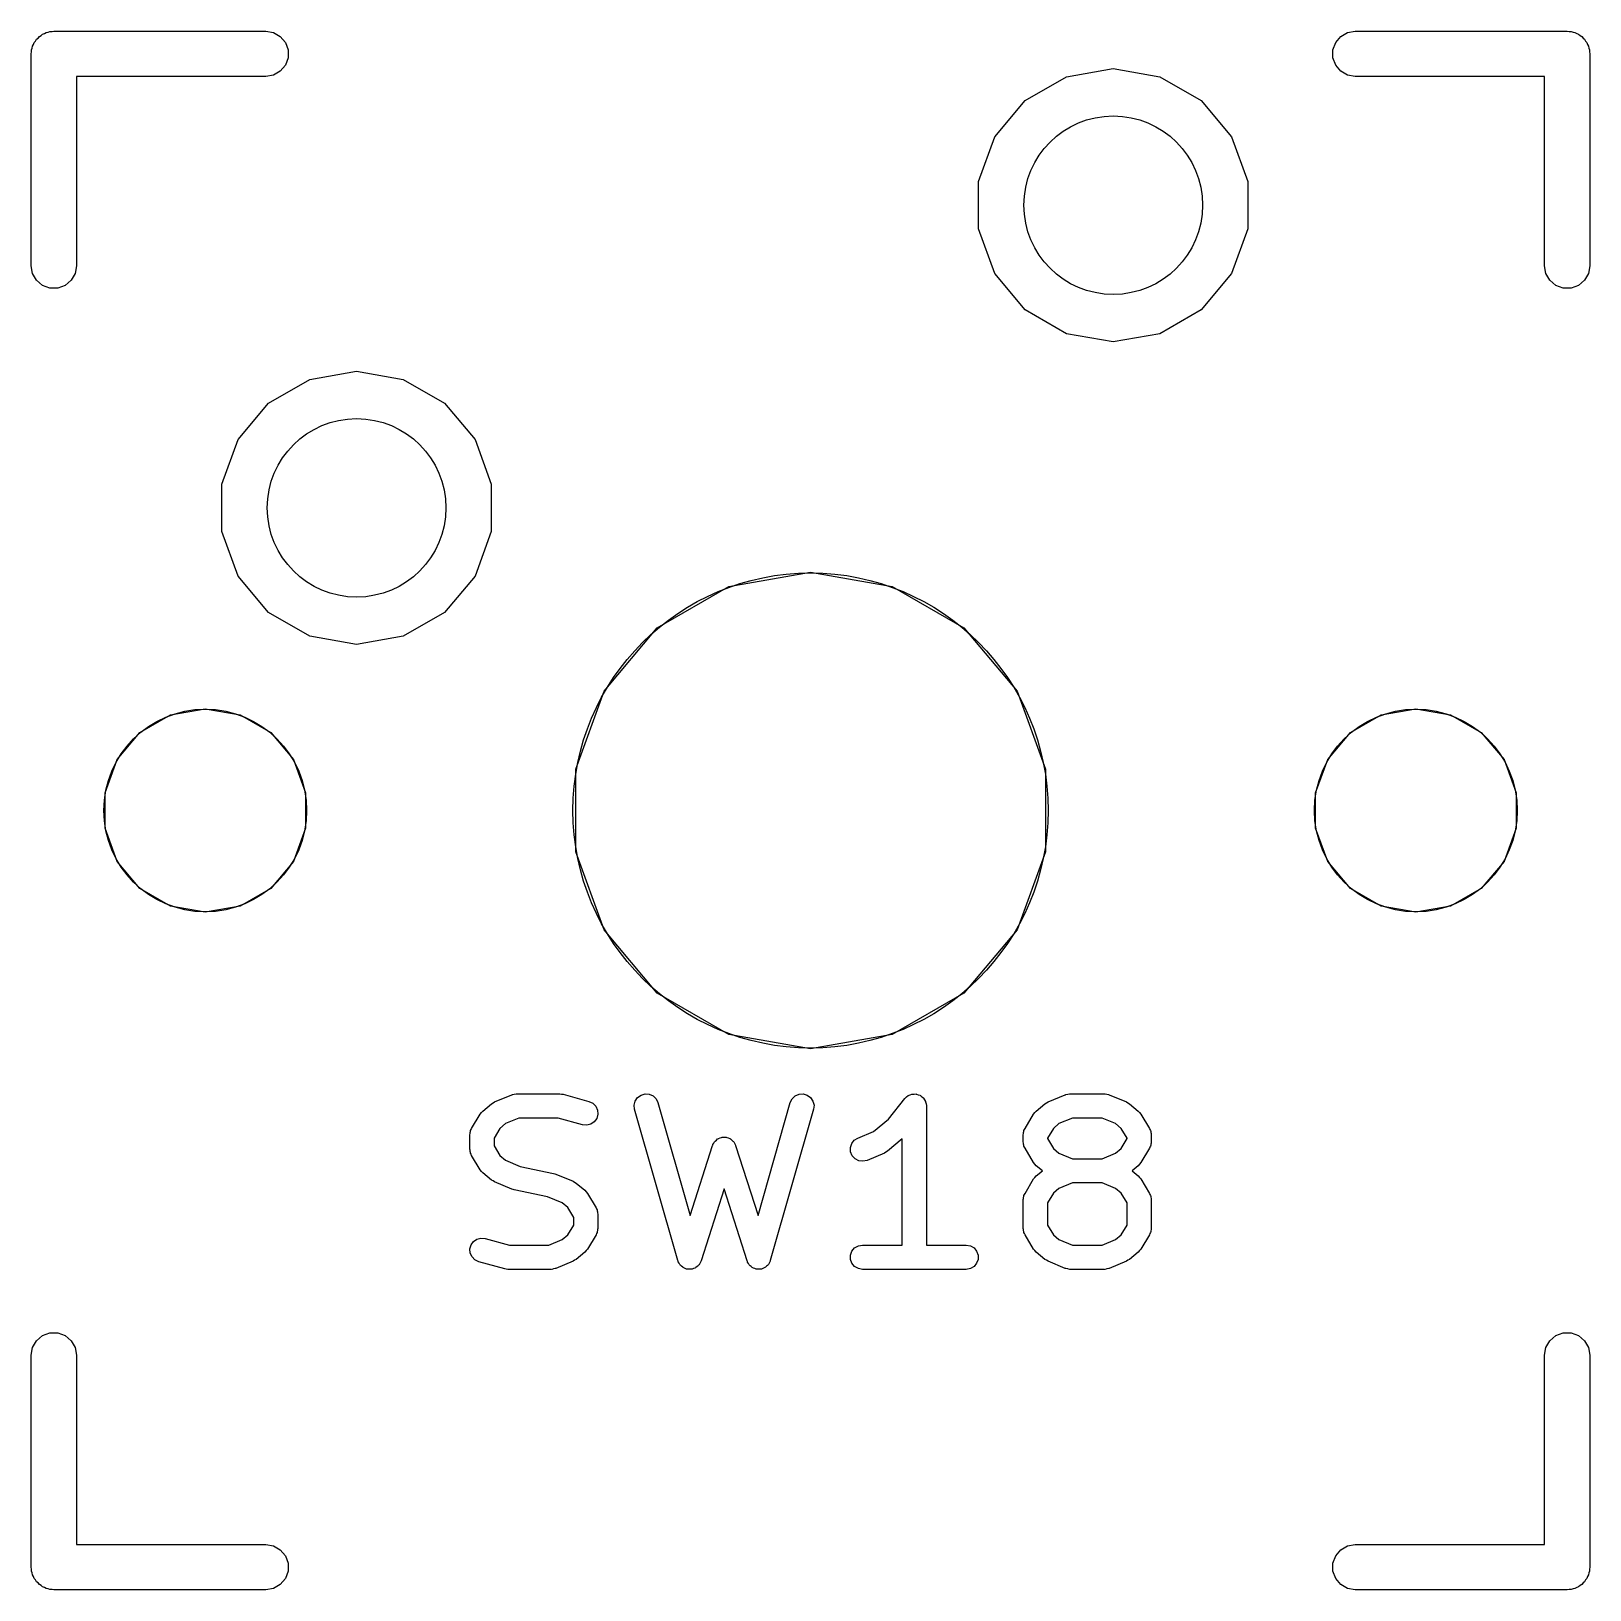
# Model space of a CAD drawing. Extents: x 37 to 203, y -145 to -25.
# Drawn here: x 186.46 to 199.54, y -66.54 to -53.46 of the extents above; entities that cross this region are included whole.
import ezdxf

# ---------------------------------------------------------------- set-up
doc = ezdxf.new("R2010")
doc.units = 0
doc.header["$MEASUREMENT"] = 0
doc.layers.add('BLACK', color=7, linetype='CONTINUOUS')

msp = doc.modelspace()

# ---------------------------------------------------------------- linework, layer by layer
at = {"layer": 'Black'}
for p, q in [((186.528, -53.5041), (186.542, -53.4957)), ((186.542, -53.4957), (186.555, -53.485)), ((186.555, -53.485), (186.57, -53.4793)), ((186.57, -53.4793), (186.585, -53.471)), ((186.585, -53.471), (186.601, -53.4681)), ((186.601, -53.4681), (186.617, -53.4624)), ((186.617, -53.4624), (186.634, -53.4624)), ((186.634, -53.4624), (186.65, -53.4595)), ((186.65, -53.4595), (188.428, -53.4595)), ((188.428, -53.4595), (188.493, -53.471)), ((188.493, -53.471), (188.55, -53.5041)), ((197.45, -53.5041), (197.507, -53.471)), ((197.507, -53.471), (197.572, -53.4595)), ((197.572, -53.4595), (199.35, -53.4595)), ((199.35, -53.4595), (199.366, -53.4624)), ((199.366, -53.4624), (199.383, -53.4624)), ((199.383, -53.4624), (199.399, -53.4681)), ((199.399, -53.4681), (199.415, -53.471)), ((199.415, -53.471), (199.43, -53.4793)), ((199.43, -53.4793), (199.445, -53.485)), ((199.445, -53.485), (199.458, -53.4957)), ((199.458, -53.4957), (199.472, -53.5041)), ((186.462, -53.6169), (186.468, -53.6013)), ((186.462, -53.6336), (186.462, -53.6169)), ((186.468, -53.6013), (186.471, -53.5848)), ((186.471, -53.5848), (186.479, -53.5704)), ((186.479, -53.5704), (186.485, -53.5547)), ((186.485, -53.5547), (186.496, -53.542)), ((186.496, -53.542), (186.504, -53.5275)), ((186.504, -53.5275), (186.517, -53.5168)), ((186.517, -53.5168), (186.528, -53.5041)), ((188.55, -53.5041), (188.593, -53.5547)), ((188.593, -53.5547), (188.616, -53.6169)), ((188.616, -53.6169), (188.616, -53.6831)), ((197.384, -53.6169), (197.407, -53.5547)), ((197.384, -53.6831), (197.384, -53.6169)), ((197.407, -53.5547), (197.45, -53.5041)), ((199.472, -53.5041), (199.483, -53.5168)), ((199.483, -53.5168), (199.496, -53.5275)), ((199.496, -53.5275), (199.504, -53.542)), ((199.504, -53.542), (199.515, -53.5547)), ((199.515, -53.5547), (199.521, -53.5704)), ((199.521, -53.5704), (199.529, -53.5848)), ((199.529, -53.5848), (199.532, -53.6013)), ((199.532, -53.6013), (199.538, -53.6169)), ((199.538, -53.6169), (199.538, -53.6336)), ((186.459, -53.65), (186.462, -53.6336)), ((186.459, -55.428), (186.459, -53.65)), ((188.593, -53.7452), (188.55, -53.7959)), ((188.616, -53.6831), (188.593, -53.7452)), ((197.407, -53.7452), (197.384, -53.6831)), ((197.45, -53.7959), (197.407, -53.7452)), ((199.538, -53.6336), (199.54, -53.65)), ((199.54, -53.65), (199.54, -55.428)), ((188.428, -53.8405), (186.84, -53.8405)), ((186.84, -53.8405), (186.84, -55.428)), ((188.493, -53.829), (188.428, -53.8405)), ((188.55, -53.7959), (188.493, -53.829)), ((194.802, -54.0411), (195.148, -53.8418)), ((195.148, -53.8418), (195.54, -53.7726)), ((195.54, -53.7726), (195.932, -53.8418)), ((195.932, -53.8418), (196.278, -54.0411)), ((197.507, -53.829), (197.45, -53.7959)), ((197.572, -53.8405), (197.507, -53.829)), ((199.159, -53.8405), (197.572, -53.8405)), ((199.159, -55.428), (199.159, -53.8405)), ((194.546, -54.3463), (194.802, -54.0411)), ((196.278, -54.0411), (196.534, -54.3463)), ((194.41, -54.7208), (194.546, -54.3463)), ((196.534, -54.3463), (196.67, -54.7208)), ((194.41, -55.1192), (194.41, -54.7208)), ((196.67, -54.7208), (196.67, -55.1192)), ((194.546, -55.4937), (194.41, -55.1192)), ((196.67, -55.1192), (196.534, -55.4937)), ((186.471, -55.4932), (186.459, -55.428)), ((186.84, -55.428), (186.829, -55.4932)), ((199.171, -55.4932), (199.159, -55.428)), ((199.54, -55.428), (199.529, -55.4932)), ((186.504, -55.5505), (186.471, -55.4932)), ((186.555, -55.593), (186.504, -55.5505)), ((186.617, -55.6156), (186.555, -55.593)), ((186.745, -55.593), (186.683, -55.6156)), ((186.796, -55.5505), (186.745, -55.593)), ((186.829, -55.4932), (186.796, -55.5505)), ((194.802, -55.7989), (194.546, -55.4937)), ((196.534, -55.4937), (196.278, -55.7989)), ((199.204, -55.5505), (199.171, -55.4932)), ((199.255, -55.593), (199.204, -55.5505)), ((199.317, -55.6156), (199.255, -55.593)), ((199.445, -55.593), (199.383, -55.6156)), ((199.496, -55.5505), (199.445, -55.593)), ((199.529, -55.4932), (199.496, -55.5505)), ((186.683, -55.6156), (186.617, -55.6156)), ((199.383, -55.6156), (199.317, -55.6156)), ((195.148, -55.9982), (194.802, -55.7989)), ((196.278, -55.7989), (195.932, -55.9982)), ((195.54, -56.0674), (195.148, -55.9982)), ((195.932, -55.9982), (195.54, -56.0674)), ((188.798, -56.3818), (189.19, -56.3126)), ((189.19, -56.3126), (189.582, -56.3818)), ((188.452, -56.5811), (188.798, -56.3818)), ((189.582, -56.3818), (189.928, -56.5811)), ((188.196, -56.8863), (188.452, -56.5811)), ((189.928, -56.5811), (190.184, -56.8863)), ((188.06, -57.2608), (188.196, -56.8863)), ((190.184, -56.8863), (190.32, -57.2608)), ((188.06, -57.6592), (188.06, -57.2608)), ((190.32, -57.2608), (190.32, -57.6592)), ((188.196, -58.0337), (188.06, -57.6592)), ((190.32, -57.6592), (190.184, -58.0337)), ((188.452, -58.3389), (188.196, -58.0337)), ((190.184, -58.0337), (189.928, -58.3389)), ((192.315, -58.1192), (193, -57.9985)), ((193, -57.9985), (193.685, -58.1192)), ((191.713, -58.4667), (192.315, -58.1192)), ((193.685, -58.1192), (194.287, -58.4667)), ((188.798, -58.5382), (188.452, -58.3389)), ((189.928, -58.3389), (189.582, -58.5382)), ((191.267, -58.9992), (191.713, -58.4667)), ((194.287, -58.4667), (194.733, -58.9992)), ((189.19, -58.6074), (188.798, -58.5382)), ((189.582, -58.5382), (189.19, -58.6074)), ((191.029, -59.6524), (191.267, -58.9992)), ((194.733, -58.9992), (194.971, -59.6524)), ((187.371, -59.3457), (187.628, -59.1974)), ((187.628, -59.1974), (187.92, -59.1458)), ((187.92, -59.1458), (188.212, -59.1974)), ((188.212, -59.1974), (188.469, -59.3457)), ((197.531, -59.3457), (197.788, -59.1974)), ((197.788, -59.1974), (198.08, -59.1458)), ((198.08, -59.1458), (198.372, -59.1974)), ((198.372, -59.1974), (198.629, -59.3457)), ((187.18, -59.5729), (187.371, -59.3457)), ((188.469, -59.3457), (188.66, -59.5729)), ((197.34, -59.5729), (197.531, -59.3457)), ((198.629, -59.3457), (198.82, -59.5729)), ((187.079, -59.8517), (187.18, -59.5729)), ((188.66, -59.5729), (188.761, -59.8517)), ((197.239, -59.8517), (197.34, -59.5729)), ((198.82, -59.5729), (198.921, -59.8517)), ((191.029, -60.3476), (191.029, -59.6524)), ((194.971, -59.6524), (194.971, -60.3476)), ((187.079, -60.1483), (187.079, -59.8517)), ((188.761, -59.8517), (188.761, -60.1483)), ((197.239, -60.1483), (197.239, -59.8517)), ((198.921, -59.8517), (198.921, -60.1483)), ((187.18, -60.4271), (187.079, -60.1483)), ((188.761, -60.1483), (188.66, -60.4271)), ((197.34, -60.4271), (197.239, -60.1483)), ((198.921, -60.1483), (198.82, -60.4271)), ((187.371, -60.6543), (187.18, -60.4271)), ((188.66, -60.4271), (188.469, -60.6543)), ((191.267, -61.0008), (191.029, -60.3476)), ((194.971, -60.3476), (194.733, -61.0008)), ((197.531, -60.6543), (197.34, -60.4271)), ((198.82, -60.4271), (198.629, -60.6543)), ((187.628, -60.8026), (187.371, -60.6543)), ((188.469, -60.6543), (188.212, -60.8026)), ((197.788, -60.8026), (197.531, -60.6543)), ((198.629, -60.6543), (198.372, -60.8026)), ((187.92, -60.8541), (187.628, -60.8026)), ((188.212, -60.8026), (187.92, -60.8541)), ((198.08, -60.8541), (197.788, -60.8026)), ((198.372, -60.8026), (198.08, -60.8541)), ((191.713, -61.5332), (191.267, -61.0008)), ((194.733, -61.0008), (194.287, -61.5332)), ((192.315, -61.8808), (191.713, -61.5332)), ((194.287, -61.5332), (193.685, -61.8808)), ((193, -62.0015), (192.315, -61.8808)), ((193.685, -61.8808), (193, -62.0015)), ((190.348, -62.4462), (190.493, -62.3857)), ((190.493, -62.3857), (190.496, -62.3852)), ((190.496, -62.3852), (190.498, -62.3841)), ((190.498, -62.3841), (190.513, -62.3814)), ((190.513, -62.3814), (190.528, -62.378)), ((190.528, -62.378), (190.53, -62.3783)), ((190.53, -62.3783), (190.533, -62.3779)), ((190.533, -62.3779), (190.895, -62.3779)), ((190.895, -62.3779), (190.909, -62.3803)), ((190.909, -62.3803), (190.923, -62.3816)), ((190.923, -62.3816), (191.14, -62.4421)), ((191.548, -62.4089), (191.577, -62.3882)), ((191.577, -62.3882), (191.611, -62.3785)), ((191.611, -62.3785), (191.646, -62.381)), ((191.646, -62.381), (191.678, -62.3953)), ((191.678, -62.3953), (191.703, -62.4199)), ((192.845, -62.4199), (192.871, -62.3953)), ((192.871, -62.3953), (192.903, -62.381)), ((192.903, -62.381), (192.938, -62.3785)), ((192.938, -62.3785), (192.972, -62.3882)), ((192.972, -62.3882), (193, -62.4089)), ((193.806, -62.4036), (193.818, -62.3927)), ((193.818, -62.3927), (193.819, -62.3923)), ((193.819, -62.3923), (193.82, -62.3915)), ((193.82, -62.3915), (193.836, -62.3859)), ((193.836, -62.3859), (193.851, -62.3799)), ((193.851, -62.3799), (193.852, -62.3799)), ((193.852, -62.3799), (193.853, -62.3795)), ((193.853, -62.3795), (193.87, -62.3795)), ((193.87, -62.3795), (193.886, -62.3791)), ((193.886, -62.3791), (193.887, -62.3795)), ((193.887, -62.3795), (193.888, -62.3795)), ((193.888, -62.3795), (193.904, -62.3851)), ((193.904, -62.3851), (193.92, -62.3904)), ((193.92, -62.3904), (193.921, -62.3911)), ((193.921, -62.3911), (193.922, -62.3915)), ((193.922, -62.3915), (193.934, -62.4021)), ((194.993, -62.4462), (195.138, -62.3857)), ((195.138, -62.3857), (195.14, -62.3852)), ((195.14, -62.3852), (195.142, -62.3841)), ((195.142, -62.3841), (195.158, -62.3814)), ((195.158, -62.3814), (195.172, -62.378)), ((195.172, -62.378), (195.175, -62.3783)), ((195.175, -62.3783), (195.177, -62.3779)), ((195.177, -62.3779), (195.467, -62.3779)), ((195.467, -62.3779), (195.47, -62.3783)), ((195.47, -62.3783), (195.472, -62.378)), ((195.472, -62.378), (195.487, -62.3814)), ((195.487, -62.3814), (195.502, -62.3841)), ((195.502, -62.3841), (195.504, -62.3852)), ((195.504, -62.3852), (195.507, -62.3857)), ((195.507, -62.3857), (195.652, -62.4462)), ((190.239, -62.5354), (190.25, -62.5224)), ((190.25, -62.5224), (190.322, -62.4619)), ((190.322, -62.4619), (190.336, -62.4544)), ((190.336, -62.4544), (190.348, -62.4462)), ((191.14, -62.4421), (191.172, -62.4573)), ((191.172, -62.4573), (191.197, -62.4825)), ((191.197, -62.4825), (191.212, -62.5146)), ((191.212, -62.5146), (191.214, -62.5498)), ((191.52, -62.4723), (191.528, -62.4381)), ((191.523, -62.5074), (191.52, -62.4723)), ((191.886, -63.7774), (191.523, -62.5074)), ((191.528, -62.4381), (191.548, -62.4089)), ((191.703, -62.4199), (191.719, -62.4516)), ((191.719, -62.4516), (191.99, -63.399)), ((192.559, -63.399), (192.83, -62.4516)), ((193.025, -62.5074), (192.662, -63.7774)), ((192.83, -62.4516), (192.845, -62.4199)), ((193, -62.4089), (193.02, -62.4381)), ((193.02, -62.4381), (193.029, -62.4723)), ((193.029, -62.4723), (193.025, -62.5074)), ((193.653, -62.5895), (193.792, -62.4161)), ((193.792, -62.4153), (193.793, -62.4142)), ((193.792, -62.4161), (193.792, -62.4153)), ((193.793, -62.4142), (193.806, -62.4036)), ((193.934, -62.4021), (193.947, -62.4124)), ((193.947, -62.4124), (193.948, -62.4134)), ((193.948, -62.4134), (193.949, -62.4142)), ((193.949, -62.4142), (193.957, -62.4285)), ((193.957, -62.4285), (193.965, -62.4426)), ((193.965, -62.4426), (193.966, -62.4437)), ((193.966, -62.4437), (193.966, -62.4448)), ((193.966, -62.4448), (193.969, -62.461)), ((193.969, -62.461), (193.972, -62.4771)), ((193.972, -62.4771), (193.972, -62.4783)), ((193.972, -62.4783), (193.972, -62.4795)), ((193.972, -62.4795), (193.972, -63.6479)), ((194.883, -62.5354), (194.894, -62.5224)), ((194.894, -62.5224), (194.967, -62.4619)), ((194.967, -62.4619), (194.98, -62.4544)), ((194.98, -62.4544), (194.993, -62.4462)), ((195.652, -62.4462), (195.664, -62.4544)), ((195.664, -62.4544), (195.678, -62.4619)), ((195.678, -62.4619), (195.75, -62.5224)), ((195.75, -62.5224), (195.761, -62.5354)), ((190.155, -62.6692), (190.228, -62.5482)), ((190.228, -62.5482), (190.239, -62.5354)), ((190.441, -62.6279), (190.393, -62.6675)), ((190.553, -62.5811), (190.441, -62.6279)), ((190.882, -62.5811), (190.553, -62.5811)), ((191.086, -62.6379), (190.882, -62.5811)), ((191.121, -62.6413), (191.086, -62.6379)), ((191.155, -62.6325), (191.121, -62.6413)), ((191.184, -62.6125), (191.155, -62.6325)), ((191.205, -62.5838), (191.184, -62.6125)), ((191.214, -62.5498), (191.205, -62.5838)), ((193.527, -62.694), (193.653, -62.5895)), ((194.8, -62.6692), (194.872, -62.5482)), ((194.872, -62.5482), (194.883, -62.5354)), ((195.085, -62.6279), (195.038, -62.6675)), ((195.197, -62.5811), (195.085, -62.6279)), ((195.447, -62.5811), (195.197, -62.5811)), ((195.559, -62.6279), (195.447, -62.5811)), ((195.607, -62.6675), (195.559, -62.6279)), ((195.761, -62.5354), (195.772, -62.5482)), ((195.772, -62.5482), (195.845, -62.6692)), ((190.141, -62.7214), (190.142, -62.7118)), ((190.141, -62.8424), (190.141, -62.7214)), ((190.142, -62.7118), (190.143, -62.7021)), ((190.143, -62.7021), (190.145, -62.6946)), ((190.145, -62.6946), (190.147, -62.6867)), ((190.147, -62.6867), (190.152, -62.6782)), ((190.152, -62.6782), (190.155, -62.6692)), ((190.393, -62.6675), (190.344, -62.7496)), ((190.344, -62.7496), (190.344, -62.8142)), ((192.188, -62.7923), (192.194, -62.7802)), ((192.194, -62.7802), (192.197, -62.7775)), ((192.197, -62.7775), (192.199, -62.7741)), ((192.199, -62.7741), (192.21, -62.7657)), ((192.21, -62.7657), (192.22, -62.7565)), ((192.22, -62.7565), (192.224, -62.7549)), ((192.224, -62.7549), (192.227, -62.7525)), ((192.227, -62.7525), (192.24, -62.7483)), ((192.24, -62.7483), (192.253, -62.7431)), ((192.253, -62.7431), (192.257, -62.7429)), ((192.257, -62.7429), (192.261, -62.7417)), ((192.261, -62.7417), (192.274, -62.7422)), ((192.274, -62.7422), (192.288, -62.7417)), ((192.288, -62.7417), (192.292, -62.7429)), ((192.292, -62.7429), (192.296, -62.7431)), ((192.296, -62.7431), (192.309, -62.7483)), ((192.309, -62.7483), (192.322, -62.7525)), ((192.322, -62.7525), (192.325, -62.7549)), ((192.325, -62.7549), (192.329, -62.7565)), ((192.329, -62.7565), (192.339, -62.7657)), ((192.339, -62.7657), (192.349, -62.7741)), ((192.349, -62.7741), (192.352, -62.7775)), ((192.352, -62.7775), (192.355, -62.7802)), ((192.355, -62.7802), (192.361, -62.7923)), ((193.345, -62.7957), (193.367, -62.7676)), ((193.367, -62.7676), (193.396, -62.7486)), ((193.396, -62.7486), (193.527, -62.694)), ((193.769, -62.7569), (193.646, -62.86)), ((193.769, -63.6479), (193.769, -62.7569)), ((194.785, -62.7214), (194.787, -62.7118)), ((194.785, -62.7819), (194.785, -62.7214)), ((194.787, -62.7915), (194.785, -62.7819)), ((194.787, -62.7021), (194.79, -62.6946)), ((194.787, -62.7118), (194.787, -62.7021)), ((194.79, -62.6946), (194.791, -62.6867)), ((194.791, -62.6867), (194.796, -62.6782)), ((194.796, -62.6782), (194.8, -62.6692)), ((195.038, -62.6675), (194.988, -62.7496)), ((194.988, -62.7496), (194.988, -62.7538)), ((194.988, -62.7538), (195.038, -62.8358)), ((195.656, -62.7496), (195.607, -62.6675)), ((195.607, -62.8358), (195.656, -62.7538)), ((195.656, -62.7538), (195.656, -62.7496)), ((195.845, -62.6692), (195.848, -62.6782)), ((195.848, -62.6782), (195.853, -62.6867)), ((195.853, -62.6867), (195.855, -62.6946)), ((195.855, -62.6946), (195.857, -62.7021)), ((195.857, -62.7021), (195.858, -62.7118)), ((195.858, -62.7118), (195.859, -62.7214)), ((195.859, -62.7819), (195.858, -62.7915)), ((195.859, -62.7214), (195.859, -62.7819)), ((190.142, -62.852), (190.141, -62.8424)), ((190.143, -62.8617), (190.142, -62.852)), ((190.145, -62.8692), (190.143, -62.8617)), ((190.147, -62.8771), (190.145, -62.8692)), ((190.152, -62.8856), (190.147, -62.8771)), ((190.155, -62.8947), (190.152, -62.8856)), ((190.228, -63.0156), (190.155, -62.8947)), ((190.344, -62.8142), (190.393, -62.8963)), ((190.393, -62.8963), (190.441, -62.9359)), ((191.99, -63.399), (192.178, -62.8114)), ((192.178, -62.8114), (192.179, -62.8078)), ((192.179, -62.8078), (192.18, -62.8039)), ((192.18, -62.8039), (192.188, -62.7923)), ((192.361, -62.7923), (192.368, -62.8039)), ((192.368, -62.8039), (192.369, -62.8078)), ((192.369, -62.8078), (192.371, -62.8114)), ((192.371, -62.8114), (192.559, -63.399)), ((193.335, -62.8293), (193.345, -62.7957)), ((193.336, -62.8646), (193.335, -62.8293)), ((193.35, -62.8971), (193.336, -62.8646)), ((193.374, -62.9231), (193.35, -62.8971)), ((193.62, -62.8757), (193.475, -62.9362)), ((193.632, -62.8675), (193.62, -62.8757)), ((193.646, -62.86), (193.632, -62.8675)), ((194.787, -62.8012), (194.787, -62.7915)), ((194.79, -62.8087), (194.787, -62.8012)), ((194.791, -62.8167), (194.79, -62.8087)), ((194.796, -62.8251), (194.791, -62.8167)), ((194.8, -62.8342), (194.796, -62.8251)), ((194.872, -62.9551), (194.8, -62.8342)), ((195.038, -62.8358), (195.085, -62.8755)), ((195.085, -62.8755), (195.197, -62.9222)), ((195.447, -62.9222), (195.559, -62.8755)), ((195.559, -62.8755), (195.607, -62.8358)), ((195.845, -62.8342), (195.772, -62.9551)), ((195.848, -62.8251), (195.845, -62.8342)), ((195.853, -62.8167), (195.848, -62.8251)), ((195.855, -62.8087), (195.853, -62.8167)), ((195.857, -62.8012), (195.855, -62.8087)), ((195.858, -62.7915), (195.857, -62.8012)), ((190.239, -63.0284), (190.228, -63.0156)), ((190.25, -63.0414), (190.239, -63.0284)), ((190.322, -63.1019), (190.25, -63.0414)), ((190.441, -62.9359), (190.563, -62.9868)), ((190.563, -62.9868), (190.844, -63.0453)), ((190.844, -63.0453), (190.853, -63.0489)), ((190.853, -63.0489), (190.862, -63.051)), ((193.405, -62.9393), (193.374, -62.9231)), ((193.44, -62.9439), (193.405, -62.9393)), ((193.475, -62.9362), (193.44, -62.9439)), ((194.883, -62.9679), (194.872, -62.9551)), ((194.894, -62.9809), (194.883, -62.9679)), ((194.946, -63.0238), (194.894, -62.9809)), ((194.894, -63.0667), (194.946, -63.0238)), ((195.197, -62.9222), (195.447, -62.9222)), ((195.75, -62.9809), (195.699, -63.0238)), ((195.699, -63.0238), (195.75, -63.0667)), ((195.761, -62.9679), (195.75, -62.9809)), ((195.772, -62.9551), (195.761, -62.9679)), ((190.336, -63.1094), (190.322, -63.1019)), ((190.348, -63.1176), (190.336, -63.1094)), ((190.493, -63.1781), (190.348, -63.1176)), ((190.503, -63.1802), (190.493, -63.1781)), ((190.512, -63.1837), (190.503, -63.1802)), ((190.862, -63.051), (191.007, -63.1115)), ((191.007, -63.1115), (191.02, -63.1196)), ((191.02, -63.1196), (191.033, -63.1272)), ((191.033, -63.1272), (191.106, -63.1877)), ((192.274, -63.1757), (192.081, -63.7805)), ((192.468, -63.7805), (192.274, -63.1757)), ((194.8, -63.2134), (194.872, -63.0925)), ((194.872, -63.0925), (194.883, -63.0797)), ((194.883, -63.0797), (194.894, -63.0667)), ((195.085, -63.1722), (195.038, -63.2118)), ((195.197, -63.1254), (195.085, -63.1722)), ((195.447, -63.1254), (195.197, -63.1254)), ((195.559, -63.1722), (195.447, -63.1254)), ((195.607, -63.2118), (195.559, -63.1722)), ((195.75, -63.0667), (195.761, -63.0797)), ((195.761, -63.0797), (195.772, -63.0925)), ((195.772, -63.0925), (195.845, -63.2134)), ((190.793, -63.2423), (190.512, -63.1837)), ((190.915, -63.2931), (190.793, -63.2423)), ((190.962, -63.3327), (190.915, -63.2931)), ((191.106, -63.1877), (191.117, -63.2006)), ((191.117, -63.2006), (191.128, -63.2134)), ((191.128, -63.2134), (191.2, -63.3344)), ((194.785, -63.2657), (194.787, -63.2561)), ((194.785, -63.5076), (194.785, -63.2657)), ((194.787, -63.2464), (194.79, -63.2389)), ((194.787, -63.2561), (194.787, -63.2464)), ((194.79, -63.2389), (194.791, -63.231)), ((194.791, -63.231), (194.796, -63.2225)), ((194.796, -63.2225), (194.8, -63.2134)), ((195.038, -63.2118), (194.988, -63.2939)), ((194.988, -63.2939), (194.988, -63.4795)), ((195.656, -63.2939), (195.607, -63.2118)), ((195.656, -63.4795), (195.656, -63.2939)), ((195.845, -63.2134), (195.848, -63.2225)), ((195.848, -63.2225), (195.853, -63.231)), ((195.853, -63.231), (195.855, -63.2389)), ((195.855, -63.2389), (195.857, -63.2464)), ((195.857, -63.2464), (195.858, -63.2561)), ((195.858, -63.2561), (195.859, -63.2657)), ((195.859, -63.2657), (195.859, -63.5076)), ((191.012, -63.4148), (190.962, -63.3327)), ((191.012, -63.4795), (191.012, -63.4148)), ((191.2, -63.3344), (191.204, -63.3435)), ((191.204, -63.3435), (191.209, -63.3519)), ((191.209, -63.3519), (191.21, -63.3598)), ((191.21, -63.3598), (191.213, -63.3673)), ((191.213, -63.3673), (191.213, -63.3771)), ((191.213, -63.3771), (191.215, -63.3867)), ((191.215, -63.3867), (191.215, -63.5076)), ((190.915, -63.6012), (190.962, -63.5615)), ((190.962, -63.5615), (191.012, -63.4795)), ((191.2, -63.5599), (191.128, -63.6808)), ((191.204, -63.5508), (191.2, -63.5599)), ((191.209, -63.5424), (191.204, -63.5508)), ((191.21, -63.5344), (191.209, -63.5424)), ((191.213, -63.5269), (191.21, -63.5344)), ((191.215, -63.5076), (191.213, -63.5172)), ((191.213, -63.5172), (191.213, -63.5269)), ((194.787, -63.5172), (194.785, -63.5076)), ((194.787, -63.5269), (194.787, -63.5172)), ((194.79, -63.5345), (194.787, -63.5269)), ((194.791, -63.5424), (194.79, -63.5345)), ((194.796, -63.5508), (194.791, -63.5424)), ((194.8, -63.5599), (194.796, -63.5508)), ((194.872, -63.6808), (194.8, -63.5599)), ((194.988, -63.4795), (195.038, -63.5615)), ((195.038, -63.5615), (195.085, -63.6012)), ((195.559, -63.6012), (195.607, -63.5615)), ((195.607, -63.5615), (195.656, -63.4795)), ((195.845, -63.5599), (195.772, -63.6808)), ((195.848, -63.5508), (195.845, -63.5599)), ((195.853, -63.5424), (195.848, -63.5508)), ((195.855, -63.5344), (195.853, -63.5424)), ((195.857, -63.5269), (195.855, -63.5344)), ((195.858, -63.5172), (195.857, -63.5269)), ((195.859, -63.5076), (195.858, -63.5172)), ((190.141, -63.6793), (190.151, -63.6453)), ((190.144, -63.7144), (190.141, -63.6793)), ((190.151, -63.6453), (190.171, -63.6166)), ((190.171, -63.6166), (190.2, -63.5966)), ((190.2, -63.5966), (190.234, -63.5878)), ((190.234, -63.5878), (190.269, -63.5912)), ((190.269, -63.5912), (190.474, -63.6479)), ((190.474, -63.6479), (190.803, -63.6479)), ((190.803, -63.6479), (190.915, -63.6012)), ((191.117, -63.6937), (191.106, -63.7066)), ((191.128, -63.6808), (191.117, -63.6937)), ((193.335, -63.7319), (193.347, -63.6987)), ((193.347, -63.6987), (193.37, -63.6717)), ((193.37, -63.6717), (193.401, -63.6541)), ((193.401, -63.6541), (193.435, -63.6479)), ((193.435, -63.6479), (193.769, -63.6479)), ((193.972, -63.6479), (194.306, -63.6479)), ((194.306, -63.6479), (194.341, -63.6541)), ((194.341, -63.6541), (194.372, -63.6717)), ((194.372, -63.6717), (194.394, -63.6987)), ((194.394, -63.6987), (194.406, -63.7319)), ((194.883, -63.6937), (194.872, -63.6808)), ((194.894, -63.7066), (194.883, -63.6937)), ((195.085, -63.6012), (195.197, -63.6479)), ((195.197, -63.6479), (195.447, -63.6479)), ((195.447, -63.6479), (195.559, -63.6012)), ((195.761, -63.6937), (195.75, -63.7066)), ((195.772, -63.6808), (195.761, -63.6937)), ((190.159, -63.7466), (190.144, -63.7144)), ((190.183, -63.7717), (190.159, -63.7466)), ((190.215, -63.7869), (190.183, -63.7717)), ((190.433, -63.8474), (190.215, -63.7869)), ((191.007, -63.7828), (190.862, -63.8433)), ((191.02, -63.7746), (191.007, -63.7828)), ((191.033, -63.7671), (191.02, -63.7746)), ((191.106, -63.7066), (191.033, -63.7671)), ((191.889, -63.7825), (191.886, -63.7774)), ((191.89, -63.788), (191.889, -63.7825)), ((191.896, -63.7983), (191.89, -63.788)), ((191.902, -63.8092), (191.896, -63.7983)), ((191.906, -63.8131), (191.902, -63.8092)), ((191.909, -63.8178), (191.906, -63.8131)), ((191.918, -63.8253), (191.909, -63.8178)), ((191.927, -63.8337), (191.918, -63.8253)), ((191.932, -63.836), (191.927, -63.8337)), ((192.047, -63.8273), (192.038, -63.8354)), ((192.057, -63.8202), (192.047, -63.8273)), ((192.06, -63.8155), (192.057, -63.8202)), ((192.064, -63.8117), (192.06, -63.8155)), ((192.07, -63.801), (192.064, -63.8117)), ((192.077, -63.7909), (192.07, -63.801)), ((192.078, -63.7855), (192.077, -63.7909)), ((192.081, -63.7805), (192.078, -63.7855)), ((192.47, -63.7855), (192.468, -63.7805)), ((192.472, -63.7909), (192.47, -63.7855)), ((192.479, -63.801), (192.472, -63.7909)), ((192.484, -63.8117), (192.479, -63.801)), ((192.488, -63.8155), (192.484, -63.8117)), ((192.492, -63.8202), (192.488, -63.8155)), ((192.501, -63.8273), (192.492, -63.8202)), ((192.51, -63.8354), (192.501, -63.8273)), ((192.621, -63.8337), (192.616, -63.836)), ((192.63, -63.8253), (192.621, -63.8337)), ((192.64, -63.8178), (192.63, -63.8253)), ((192.643, -63.8131), (192.64, -63.8178)), ((192.647, -63.8092), (192.643, -63.8131)), ((192.652, -63.7983), (192.647, -63.8092)), ((192.659, -63.788), (192.652, -63.7983)), ((192.66, -63.7825), (192.659, -63.788)), ((192.662, -63.7774), (192.66, -63.7825)), ((193.335, -63.7672), (193.335, -63.7319)), ((193.347, -63.8003), (193.335, -63.7672)), ((193.37, -63.8274), (193.347, -63.8003)), ((193.401, -63.845), (193.37, -63.8274)), ((194.372, -63.8274), (194.341, -63.845)), ((194.394, -63.8003), (194.372, -63.8274)), ((194.406, -63.7672), (194.394, -63.8003)), ((194.406, -63.7319), (194.406, -63.7672)), ((194.967, -63.7671), (194.894, -63.7066)), ((194.98, -63.7746), (194.967, -63.7671)), ((194.993, -63.7828), (194.98, -63.7746)), ((195.138, -63.8433), (194.993, -63.7828)), ((195.652, -63.7828), (195.507, -63.8433)), ((195.664, -63.7746), (195.652, -63.7828)), ((195.678, -63.7671), (195.664, -63.7746)), ((195.75, -63.7066), (195.678, -63.7671)), ((190.446, -63.8487), (190.433, -63.8474)), ((190.46, -63.8511), (190.446, -63.8487)), ((190.823, -63.8511), (190.46, -63.8511)), ((190.825, -63.8507), (190.823, -63.8511)), ((190.828, -63.851), (190.825, -63.8507)), ((190.842, -63.8477), (190.828, -63.851)), ((190.858, -63.845), (190.842, -63.8477)), ((190.86, -63.8438), (190.858, -63.845)), ((190.862, -63.8433), (190.86, -63.8438)), ((191.937, -63.8394), (191.932, -63.836)), ((191.948, -63.8431), (191.937, -63.8394)), ((191.959, -63.8481), (191.948, -63.8431)), ((191.965, -63.8485), (191.959, -63.8481)), ((191.97, -63.8502), (191.965, -63.8485)), ((191.982, -63.8497), (191.97, -63.8502)), ((191.995, -63.8506), (191.982, -63.8497)), ((192, -63.849), (191.995, -63.8506)), ((192.006, -63.8488), (192, -63.849)), ((192.017, -63.8442), (192.006, -63.8488)), ((192.028, -63.8409), (192.017, -63.8442)), ((192.033, -63.8376), (192.028, -63.8409)), ((192.038, -63.8354), (192.033, -63.8376)), ((192.516, -63.8376), (192.51, -63.8354)), ((192.52, -63.8409), (192.516, -63.8376)), ((192.532, -63.8442), (192.52, -63.8409)), ((192.543, -63.8488), (192.532, -63.8442)), ((192.549, -63.849), (192.543, -63.8488)), ((192.554, -63.8506), (192.549, -63.849)), ((192.566, -63.8497), (192.554, -63.8506)), ((192.578, -63.8502), (192.566, -63.8497)), ((192.584, -63.8485), (192.578, -63.8502)), ((192.589, -63.8481), (192.584, -63.8485)), ((192.6, -63.8431), (192.589, -63.8481)), ((192.612, -63.8394), (192.6, -63.8431)), ((192.616, -63.836), (192.612, -63.8394)), ((193.435, -63.8511), (193.401, -63.845)), ((194.306, -63.8511), (193.435, -63.8511)), ((194.341, -63.845), (194.306, -63.8511)), ((195.14, -63.8438), (195.138, -63.8433)), ((195.142, -63.845), (195.14, -63.8438)), ((195.158, -63.8477), (195.142, -63.845)), ((195.172, -63.851), (195.158, -63.8477)), ((195.175, -63.8507), (195.172, -63.851)), ((195.177, -63.8511), (195.175, -63.8507)), ((195.467, -63.8511), (195.177, -63.8511)), ((195.47, -63.8507), (195.467, -63.8511)), ((195.472, -63.851), (195.47, -63.8507)), ((195.487, -63.8477), (195.472, -63.851)), ((195.502, -63.845), (195.487, -63.8477)), ((195.504, -63.8438), (195.502, -63.845)), ((195.507, -63.8433), (195.504, -63.8438)), ((186.471, -64.5068), (186.504, -64.4495)), ((186.504, -64.4495), (186.555, -64.407)), ((186.555, -64.407), (186.617, -64.3844)), ((186.617, -64.3844), (186.683, -64.3844)), ((186.683, -64.3844), (186.745, -64.407)), ((186.745, -64.407), (186.796, -64.4495)), ((186.796, -64.4495), (186.829, -64.5068)), ((199.171, -64.5068), (199.204, -64.4495)), ((199.204, -64.4495), (199.255, -64.407)), ((199.255, -64.407), (199.317, -64.3844)), ((199.317, -64.3844), (199.383, -64.3844)), ((199.383, -64.3844), (199.445, -64.407)), ((199.445, -64.407), (199.496, -64.4495)), ((199.496, -64.4495), (199.529, -64.5068)), ((186.459, -64.572), (186.471, -64.5068)), ((186.459, -66.35), (186.459, -64.572)), ((186.829, -64.5068), (186.84, -64.572)), ((186.84, -64.572), (186.84, -66.1595)), ((199.159, -64.572), (199.171, -64.5068)), ((199.159, -66.1595), (199.159, -64.572)), ((199.529, -64.5068), (199.54, -64.572)), ((199.54, -64.572), (199.54, -66.35)), ((186.84, -66.1595), (188.428, -66.1595)), ((188.428, -66.1595), (188.493, -66.171)), ((188.493, -66.171), (188.55, -66.2041)), ((197.45, -66.2041), (197.507, -66.171)), ((197.507, -66.171), (197.572, -66.1595)), ((197.572, -66.1595), (199.159, -66.1595)), ((188.55, -66.2041), (188.593, -66.2548)), ((188.593, -66.2548), (188.616, -66.3169)), ((188.616, -66.3169), (188.616, -66.3831)), ((197.384, -66.3169), (197.407, -66.2548)), ((197.384, -66.3831), (197.384, -66.3169)), ((197.407, -66.2548), (197.45, -66.2041)), ((186.462, -66.3664), (186.459, -66.35)), ((186.462, -66.3831), (186.462, -66.3664)), ((186.468, -66.3987), (186.462, -66.3831)), ((186.471, -66.4152), (186.468, -66.3987)), ((186.479, -66.4296), (186.471, -66.4152)), ((186.485, -66.4453), (186.479, -66.4296)), ((186.496, -66.458), (186.485, -66.4453)), ((188.593, -66.4453), (188.55, -66.4959)), ((188.616, -66.3831), (188.593, -66.4453)), ((197.407, -66.4453), (197.384, -66.3831)), ((197.45, -66.4959), (197.407, -66.4453)), ((199.515, -66.4453), (199.504, -66.458)), ((199.521, -66.4296), (199.515, -66.4453)), ((199.529, -66.4152), (199.521, -66.4296)), ((199.532, -66.3987), (199.529, -66.4152)), ((199.538, -66.3831), (199.532, -66.3987)), ((199.54, -66.35), (199.538, -66.3664)), ((199.538, -66.3664), (199.538, -66.3831)), ((186.504, -66.4725), (186.496, -66.458)), ((186.517, -66.4832), (186.504, -66.4725)), ((186.528, -66.4959), (186.517, -66.4832)), ((186.542, -66.5043), (186.528, -66.4959)), ((186.555, -66.515), (186.542, -66.5043)), ((186.57, -66.5207), (186.555, -66.515)), ((186.585, -66.529), (186.57, -66.5207)), ((186.601, -66.5319), (186.585, -66.529)), ((186.617, -66.5376), (186.601, -66.5319)), ((186.634, -66.5376), (186.617, -66.5376)), ((186.65, -66.5405), (186.634, -66.5376)), ((188.428, -66.5405), (186.65, -66.5405)), ((188.493, -66.529), (188.428, -66.5405)), ((188.55, -66.4959), (188.493, -66.529)), ((197.507, -66.529), (197.45, -66.4959)), ((197.572, -66.5405), (197.507, -66.529)), ((199.35, -66.5405), (197.572, -66.5405)), ((199.366, -66.5376), (199.35, -66.5405)), ((199.383, -66.5376), (199.366, -66.5376)), ((199.399, -66.5319), (199.383, -66.5376)), ((199.415, -66.529), (199.399, -66.5319)), ((199.43, -66.5207), (199.415, -66.529)), ((199.445, -66.515), (199.43, -66.5207)), ((199.458, -66.5043), (199.445, -66.515)), ((199.472, -66.4959), (199.458, -66.5043)), ((199.483, -66.4832), (199.472, -66.4959)), ((199.496, -66.4725), (199.483, -66.4832)), ((199.504, -66.458), (199.496, -66.4725))]:
    msp.add_line(p, q, dxfattribs=at)
for centre, radius in [((195.54, -54.92), 0.7493), ((189.19, -57.46), 0.7493), ((193, -60), 1.9939), ((187.92, -60), 0.8509), ((198.08, -60), 0.8509)]:
    msp.add_circle(centre, radius, dxfattribs=at)

doc.saveas('drawing.dxf')
